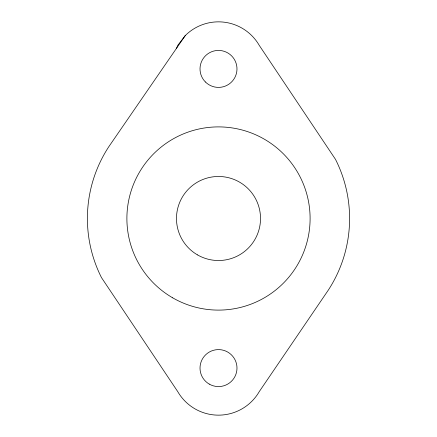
<?xml version="1.0" encoding="UTF-8"?>
<svg xmlns="http://www.w3.org/2000/svg" width="437" height="437" viewBox="0 0 437 437"><rect width="100%" height="100%" fill="white"/><g stroke="black" fill="none" stroke-linecap="round" stroke-linejoin="round"><path stroke-width="0.66" d="M176.575 48.207L177.744 45.382L185.222 35.632A47.059 47.059 0 0 1 259.256 45.382L335.512 159.385A131.1 131.1 0 0 1 328.203 290.277L259.256 391.618A47.059 47.059 0 0 1 177.744 391.618L101.488 277.615A131.1 131.1 0 0 1 108.797 146.723L185.222 35.632M197.491 254.891A42.018 42.018 0 0 0 260.518 218.5A42.018 42.018 0 0 0 197.491 182.109A42.018 42.018 0 0 0 197.491 254.891M209.257 384.101A18.491 18.491 0 0 0 236.991 368.091A18.491 18.491 0 0 0 209.257 352.075A18.491 18.491 0 0 0 209.257 384.101M205.428 81.987A18.491 18.491 0 0 0 236.357 73.695A18.491 18.491 0 0 0 213.715 51.053A18.491 18.491 0 0 0 205.428 81.987M172.697 297.832A91.601 91.601 0 0 0 310.101 218.5A91.601 91.601 0 0 0 172.697 139.168A91.601 91.601 0 0 0 172.697 297.832"/></g></svg>
